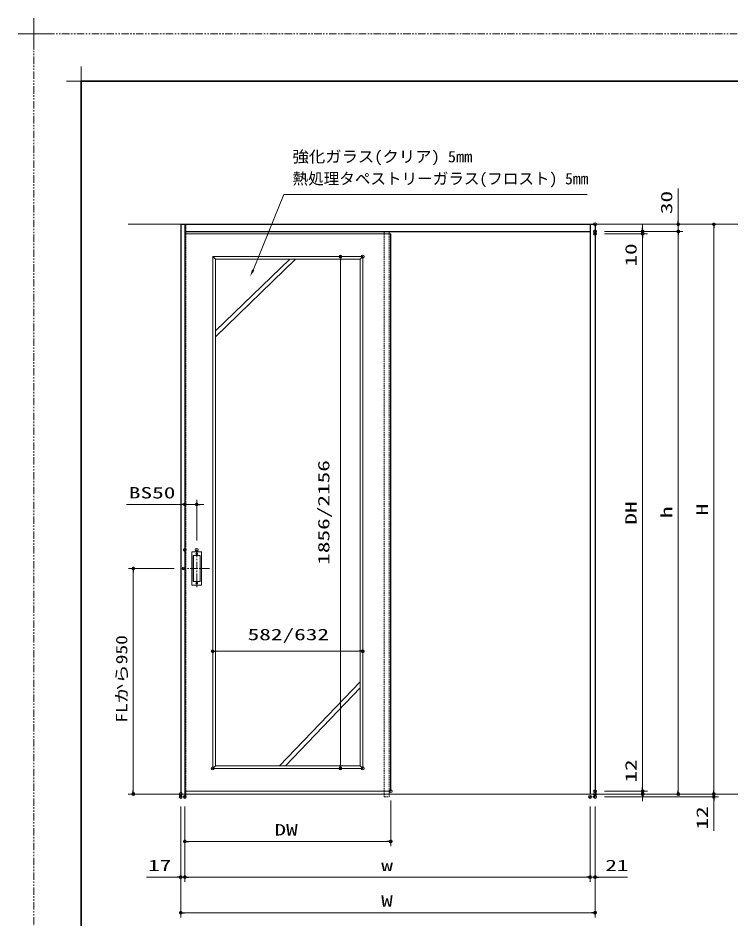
# Model space of a CAD drawing. Units: millimetres, scale not verified. Extents: x -1306 to 1306, y -607 to 607.
# Drawn here: x -1306 to -706, y -152 to 607 of the extents above; entities that cross this region are included whole.
import ezdxf
from ezdxf.enums import TextEntityAlignment as Align

# ---------------------------------------------------------------- set-up
doc = ezdxf.new("R2010")
doc.units = ezdxf.units.MM
doc.header["$LTSCALE"] = 5
doc.header["$PDMODE"] = 32
doc.header["$PDSIZE"] = 2.5
for name, pattern in [('USER1', [2.5, 1.25, -0.25, 0.25, -0.25, 0.25, -0.25]), ('USER2', [0.375, 0.25, -0.125]), ('USER3', [2, 1.25, -0.25, 0.25, -0.25])]:
    doc.linetypes.add(name, pattern=pattern)
for name, color, linetype, lineweight in [('0-1_線(黄)', 2, 'Continuous', 15), ('0-3_陰線', 4, 'USER1', 9), ('0-B_点線(水)', 6, 'USER2', 9), ('0-C_中心線', 3, 'USER3', 9), ('0-D_線(白)', 7, 'Continuous', 30), ('1-0_線(水)', 4, 'Continuous', 9), ('1-1_寸法線', 3, 'Continuous', 13), ('1-4_DEFPOINTS', 7, 'Continuous', 5), ('1-5_0', 3, 'Continuous', 25), ('1-7_図面枠', 7, 'Continuous', 35), ('1-8_一般', 7, 'Continuous', 5)]:
    doc.layers.add(name, color=color, linetype=linetype, lineweight=lineweight)
doc.styles.add('ＭＳ ゴシック', font='')
doc.styles.get('ＭＳ ゴシック').set_extended_font_data('MS Gothic')

# ---------------------------------------------------------------- blocks, each defined once
blk = doc.blocks.new('_DOT')
at = {"layer": '1-5_0'}
blk.add_line((-2.5, 0), (-5, 0), dxfattribs=at)
for points in [[(0, 0), (-2.5, 0), (-2.48, 0.313)], [(0, 0), (-2.48, -0.313), (-2.5, 0)], [(0, 0), (-2.48, 0.313), (-2.421, 0.622)], [(0, 0), (-2.421, -0.622), (-2.48, -0.313)], [(0, 0), (-2.421, 0.622), (-2.324, 0.92)], [(0, 0), (-2.324, -0.92), (-2.421, -0.622)], [(0, 0), (-2.324, 0.92), (-2.191, 1.204)], [(0, 0), (-2.191, -1.204), (-2.324, -0.92)], [(0, 0), (-2.191, 1.204), (-2.023, 1.469)], [(0, 0), (-2.023, -1.469), (-2.191, -1.204)], [(0, 0), (-2.023, 1.469), (-1.822, 1.711)], [(0, 0), (-1.822, -1.711), (-2.023, -1.469)], [(0, 0), (-1.822, 1.711), (-1.594, 1.926)], [(0, 0), (-1.594, -1.926), (-1.822, -1.711)], [(0, 0), (-1.594, 1.926), (-1.34, 2.111)], [(0, 0), (-1.34, -2.111), (-1.594, -1.926)], [(0, 0), (-1.34, 2.111), (-1.064, 2.262)], [(0, 0), (-1.064, -2.262), (-1.34, -2.111)], [(0, 0), (-1.064, 2.262), (-0.773, 2.378)], [(0, 0), (-0.773, -2.378), (-1.064, -2.262)], [(0, 0), (-0.773, 2.378), (-0.468, 2.456)], [(0, 0), (-0.468, -2.456), (-0.773, -2.378)], [(0, 0), (-0.468, 2.456), (-0.157, 2.495)], [(0, 0), (-0.157, -2.495), (-0.468, -2.456)], [(0, 0), (-0.157, 2.495), (0.157, 2.495)], [(0, 0), (0.157, -2.495), (-0.157, -2.495)], [(0, 0), (0.157, 2.495), (0.468, 2.456)], [(0, 0), (0.468, 2.456), (0.773, 2.378)], [(0, 0), (0.773, 2.378), (1.064, 2.262)], [(0, 0), (1.064, 2.262), (1.34, 2.111)], [(0, 0), (1.34, 2.111), (1.594, 1.926)], [(0, 0), (1.594, 1.926), (1.822, 1.711)], [(0, 0), (1.822, 1.711), (2.023, 1.469)], [(0, 0), (2.023, 1.469), (2.191, 1.204)], [(0, 0), (2.191, 1.204), (2.324, 0.92)], [(0, 0), (2.324, 0.92), (2.421, 0.622)], [(0, 0), (2.421, 0.622), (2.48, 0.313)], [(0, 0), (2.48, 0.313), (2.5, 0)], [(0, 0), (0.468, -2.456), (0.157, -2.495)], [(0, 0), (0.773, -2.378), (0.468, -2.456)], [(0, 0), (1.064, -2.262), (0.773, -2.378)], [(0, 0), (1.34, -2.111), (1.064, -2.262)], [(0, 0), (1.594, -1.926), (1.34, -2.111)], [(0, 0), (1.822, -1.711), (1.594, -1.926)], [(0, 0), (2.023, -1.469), (1.822, -1.711)], [(0, 0), (2.191, -1.204), (2.023, -1.469)], [(0, 0), (2.324, -0.92), (2.191, -1.204)], [(0, 0), (2.421, -0.622), (2.324, -0.92)], [(0, 0), (2.48, -0.313), (2.421, -0.622)], [(0, 0), (2.5, 0), (2.48, -0.313)]]:
    blk.add_solid(points, dxfattribs=at)
blk = doc.blocks.new('グループ-13-1')
at = {"layer": '1-8_一般'}
for p, q in [((62041.6, -14029.5), (62041.6, -13365.5)), ((61709.6, -13697.5), (62373.6, -13697.5))]:
    blk.add_line(p, q, dxfattribs=at)

msp = doc.modelspace()

# ---------------------------------------------------------------- linework, layer by layer
at = {"layer": '0-1_線(黄)'}
for p, q in [((-1213.578, 433.448), (-298.827, 433.448)), ((-1213.578, -46.552), (-298.827, -46.552))]:
    msp.add_line(p, q, dxfattribs=at)
at = {"layer": '0-3_陰線'}
for p in [(387.036, 594), (-1292.964, -594)]:
    msp.add_line(p, (-1292.964, 594), dxfattribs=at)
at = {"layer": '0-B_点線(水)', "color": 4}
for p, q in [((-1164.94, -46.552), (-1164.94, 433.448)), ((-997.74, -46.552), (-997.74, 427.448)), ((-993.54, -46.552), (-993.54, 427.448)), ((-1165.74, -46.552), (-1165.74, -48.952)), ((-1164.94, -46.552), (-1164.94, -48.952)), ((-993.54, -46.552), (-993.54, -48.952)), ((-824.34, -48.952), (-824.34, -46.552)), ((-824.34, -48.952), (-820.14, -48.952)), ((-820.14, -46.552), (-820.14, -48.952))]:
    msp.add_line(p, q, dxfattribs=at)
for points in [[(-1169.14, -46.552), (-1169.14, -48.952), (-1164.94, -48.952)], [(-997.74, -46.552), (-997.74, -48.952), (-993.54, -48.952)]]:
    msp.add_lwpolyline(points, dxfattribs=at)
at = {"layer": '0-C_中心線'}
for p, q in [((-1155.74, 159.159), (-1155.74, 127.737)), ((-1144.878, 143.448), (-1166.602, 143.448))]:
    msp.add_line(p, q, dxfattribs=at)
at = {"layer": '0-D_線(白)'}
for p, q in [((-1169.14, 433.448), (-1169.14, -46.552)), ((-1169.14, 433.448), (-820.14, 433.448)), ((-1165.74, 433.448), (-1165.74, -46.552)), ((-824.34, 433.448), (-824.34, -46.552)), ((-820.14, 433.448), (-820.14, -46.552)), ((-1165.74, 427.448), (-824.34, 427.448)), ((-992.34, -44.152), (-992.34, 425.448))]:
    msp.add_line(p, q, dxfattribs=at)
at = {"layer": '1-0_線(水)'}
for p, q in [((-992.34, 425.448), (-1165.74, 425.448)), ((-1077.404, 404.048), (-1140.04, 343.612)), ((-1072.404, 404.048), (-1140.04, 338.612)), ((-1018.04, 48.055), (-1086.029, -22.752)), ((-1018.04, 43.01), (-1081.029, -22.752)), ((-1165.74, -44.152), (-992.34, -44.152))]:
    msp.add_line(p, q, dxfattribs=at)
at = {"layer": '1-1_寸法線'}
for p, q in [((-750.14, 436.448), (-750.14, 463.638)), ((-812.14, 433.448), (-746.14, 433.448)), ((-812.14, 433.448), (-716.14, 433.448)), ((-780.14, 430.448), (-780.14, 433.448)), ((-750.14, 427.448), (-750.14, 433.448)), ((-812.14, 427.448), (-746.14, 427.448)), ((-812.14, 427.448), (-746.14, 427.448)), ((-812.14, 427.448), (-776.14, 427.448)), ((-812.14, 425.448), (-776.14, 425.448)), ((-812.14, 425.448), (-776.14, 425.448)), ((-780.14, 427.448), (-780.14, 425.448)), ((-720.14, 430.448), (-720.14, -43.552)), ((-780.14, 422.448), (-780.14, -41.152)), ((-780.14, 422.448), (-780.14, 396.686)), ((-750.14, 424.448), (-750.14, 421.448)), ((-750.14, 424.448), (-750.14, -43.552)), ((-1140.04, 404.048), (-1142.24, 406.248)), ((-1023.84, 406.248), (-1038.657, 406.248)), ((-1034.657, 403.248), (-1034.657, -21.952)), ((-1018.04, 404.048), (-1015.84, 406.248)), ((-1168.74, 197.448), (-1214.978, 197.448)), ((-1165.74, 167.159), (-1165.74, 201.448)), ((-1155.74, 197.448), (-1165.74, 197.448)), ((-1155.74, 167.159), (-1155.74, 201.448)), ((-1152.74, 197.448), (-1149.74, 197.448)), ((-1159.84, 129.848), (-1159.84, 157.048)), ((-1159.44, 157.448), (-1152.04, 157.448)), ((-1158.64, 132.848), (-1158.64, 154.048)), ((-1158.54, 132.948), (-1158.54, 153.948)), ((-1158.24, 154.448), (-1153.24, 154.448)), ((-1158.14, 154.348), (-1153.34, 154.348)), ((-1152.94, 153.948), (-1152.94, 132.948)), ((-1152.84, 154.048), (-1152.84, 132.848)), ((-1151.64, 157.048), (-1151.64, 129.848)), ((-1174.602, 143.448), (-1213.14, 143.448)), ((-1209.14, 140.448), (-1209.14, -43.552)), ((-1152.04, 129.448), (-1159.44, 129.448)), ((-1153.24, 132.448), (-1158.24, 132.448)), ((-1153.34, 132.548), (-1158.14, 132.548)), ((-1142.24, -16.952), (-1142.24, 77.712)), ((-1015.84, -16.952), (-1015.84, 77.712)), ((-1139.24, 73.712), (-1018.84, 73.712)), ((-1018.04, -22.752), (-1015.84, -24.952)), ((-780.14, -41.152), (-780.14, -15.39)), ((-1023.84, -24.952), (-1038.657, -24.952)), ((-812.14, -44.152), (-776.14, -44.152)), ((-812.14, -44.152), (-776.14, -44.152)), ((-780.14, -46.552), (-780.14, -44.152)), ((-720.14, -43.552), (-720.14, -40.552)), ((-1177.14, -46.552), (-1213.14, -46.552)), ((-992.34, -52.152), (-992.34, -90.552)), ((-812.14, -46.552), (-746.14, -46.552)), ((-812.14, -46.552), (-716.14, -46.552)), ((-812.14, -46.552), (-716.14, -46.552)), ((-812.14, -46.552), (-776.14, -46.552)), ((-812.14, -48.952), (-716.14, -48.952)), ((-780.14, -49.552), (-780.14, -52.552)), ((-720.14, -46.552), (-720.14, -48.952)), ((-720.14, -51.952), (-720.14, -77.714)), ((-1169.14, -56.952), (-1169.14, -150.552)), ((-1169.14, -56.952), (-1169.14, -120.552)), ((-1165.74, -56.952), (-1165.74, -90.552)), ((-1165.74, -56.952), (-1165.74, -120.552)), ((-1165.74, -56.952), (-1165.74, -120.552)), ((-824.34, -56.952), (-824.34, -120.552)), ((-824.34, -56.952), (-824.34, -120.552)), ((-820.14, -56.952), (-820.14, -150.552)), ((-820.14, -56.952), (-820.14, -120.552)), ((-1162.74, -86.552), (-995.34, -86.552)), ((-1172.14, -116.552), (-1197.902, -116.552)), ((-1165.74, -116.552), (-1169.14, -116.552)), ((-1162.74, -116.552), (-827.34, -116.552)), ((-1162.74, -116.552), (-1159.74, -116.552)), ((-827.34, -116.552), (-830.34, -116.552)), ((-824.34, -116.552), (-820.14, -116.552)), ((-817.14, -116.552), (-792.807, -116.552)), ((-1166.14, -146.552), (-823.14, -146.552))]:
    msp.add_line(p, q, dxfattribs=at)
for points in [[(-826.875, 458.565), (-1082.438, 458.565), (-1108.172, 394.838)], [(-1140.04, -22.752), (-1142.24, -24.952), (-1142.19, -24.952)]]:
    msp.add_lwpolyline(points, dxfattribs=at)
for points in [[(-1142.24, 406.248), (-1142.24, -24.952), (-1015.84, -24.952), (-1015.84, 406.248)], [(-1140.04, 404.048), (-1018.04, 404.048), (-1018.04, -22.752), (-1140.04, -22.752)]]:
    msp.add_lwpolyline(points, close=True, dxfattribs=at)
for centre in [(-1155.74, 155.848), (-1155.74, 131.048)]:
    msp.add_circle(centre, 0.8, dxfattribs=at)
for centre, start, end in [((-1159.44, 157.048), 90, 180), ((-1158.24, 154.048), 90, 180), ((-1158.14, 153.948), 90, 180), ((-1153.34, 153.948), 0, 90), ((-1153.24, 154.048), 0, 90), ((-1152.04, 157.048), 0, 90), ((-1159.44, 129.848), 180, 270), ((-1158.24, 132.848), 180, 270), ((-1158.14, 132.948), 180, 270), ((-1153.34, 132.948), 270, 0), ((-1153.24, 132.848), 270, 0), ((-1152.04, 129.848), 270, 0)]:
    msp.add_arc(centre, 0.4, start, end, dxfattribs=at)
msp.add_solid([(-1110.846, 389.467), (-1109.105, 395.303), (-1107.239, 394.374)], dxfattribs=at)
at = {"layer": '1-4_DEFPOINTS'}
for p, q in [((-1252.964, 541.55), (-1252.964, 566.45)), ((-1265.414, 554), (-1240.514, 554))]:
    msp.add_line(p, q, dxfattribs=at)
for p in [(-820.14, 433.448), (-820.14, 427.448), (-820.14, 425.448), (-780.14, 427.448), (-750.14, 427.448), (-1015.84, 406.248), (-1165.74, 197.448), (-1165.74, 159.159), (-1155.74, 159.159), (-1166.602, 143.448), (-1015.84, 73.712), (-1142.24, -24.952), (-1034.657, -24.952), (-1015.84, -24.952), (-1015.84, -24.952), (-1209.14, -46.552), (-1169.14, -46.552), (-992.34, -44.152), (-820.14, -44.152), (-820.14, -46.552), (-780.14, -44.152), (-780.14, -46.552), (-750.14, -46.552), (-720.14, -46.552), (-1169.14, -48.952), (-1165.74, -48.952), (-824.34, -48.952), (-820.14, -48.952), (-820.14, -48.952), (-720.14, -48.952), (-992.34, -86.552), (-1169.14, -116.552), (-824.34, -116.552), (-820.14, -116.552), (-820.14, -146.552)]:
    msp.add_point(p, dxfattribs=at)
at = {"layer": '1-7_図面枠'}
msp.add_lwpolyline([(-1252.964, -554), (347.036, -554), (347.036, 554), (-1252.964, 554)], close=True, dxfattribs=at)

# ---------------------------------------------------------------- block references
at = {"layer": '0-3_陰線', "xscale": 0.04, "yscale": 0.04}
msp.add_blockref('グループ-13-1', (-3774.629, 1141.9), dxfattribs=at)
at = {"layer": '1-1_寸法線', "xscale": 0.6, "yscale": 0.6}
for p, rotation in [((-750.14, 433.448), 270), ((-720.14, 433.448), 90), ((-780.14, 427.448), 270), ((-780.14, 425.448), 90), ((-780.14, 425.448), 90), ((-750.14, 427.448), 90), ((-750.14, 427.448), 90), ((-1034.657, 406.248), 90), ((-1155.74, 197.448), 180), ((-1209.14, 143.448), 90), ((-1142.24, 73.712), 180), ((-1034.657, -24.952), 270), ((-1209.14, -46.552), 270), ((-780.14, -44.152), 270), ((-780.14, -44.152), 270), ((-780.14, -46.552), 90), ((-750.14, -46.552), 270), ((-720.14, -46.552), 270), ((-720.14, -46.552), 270), ((-720.14, -48.952), 90), ((-1165.74, -86.552), 180), ((-1165.74, -116.552), 180), ((-1165.74, -116.552), 180), ((-820.14, -116.552), 180), ((-1169.14, -146.552), 180)]:
    msp.add_blockref('_DOT', p, dxfattribs=dict(at, rotation=rotation))
for p in [(-1165.74, 197.448), (-1015.84, 73.712), (-992.34, -86.552), (-1169.14, -116.552), (-824.34, -116.552), (-824.34, -116.552), (-820.14, -146.552)]:
    msp.add_blockref('_DOT', p, dxfattribs=at)

# ---------------------------------------------------------------- texts
at = {"layer": '1-1_寸法線', "style": 'ＭＳ ゴシック'}
for s, height, width, p in [('強化ガラス(クリア) 5mm', 9.621, 1.05, (-1075.038, 482.815)), ('BS50', 9.604, 1.5, (-1212.883, 199.597)), ('582/632', 9.604, 1.5, (-1112.85, 80.147)), ('DW', 9.604, 1.5, (-1090.231, -84.403)), ('17', 9.604, 1.5, (-1196.759, -114.403)), ('w', 9.604, 1.5, (-1000.278, -114.403)), ('21', 9.604, 1.5, (-811.569, -114.403)), ('W', 9.604, 1.5, (-1000.354, -144.403))]:
    msp.add_text(s, height=height, dxfattribs=dict(at, width=width)).set_placement(p, align=Align.BOTTOM_LEFT)
msp.add_text('熱処理タペストリーガラス(フロスト) 5mm', height=9.621, dxfattribs=at).set_placement((-1075.038, 464.243), align=Align.BOTTOM_LEFT)
for s, height, width, p in [('30', 9.604, 1.5, (-752.29, 442.019)), ('10', 9.604, 1.5, (-782.29, 397.829)), ('1856/2156', 9.604, 1.5, (-1041.093, 146.6)), ('DH', 9.604, 1.5, (-782.29, 180.41)), ('h', 9.604, 1.5, (-752.29, 185.924)), ('H', 9.604, 1.5, (-722.29, 188.21)), ('FLから950', 9.621, 1.25, (-1211.29, 13.591)), ('12', 9.604, 1.5, (-782.29, -37.009)), ('12', 9.604, 1.5, (-722.29, -76.571))]:
    msp.add_text(s, height=height, rotation=90, dxfattribs=dict(at, width=width)).set_placement(p, align=Align.BOTTOM_LEFT)

doc.saveas('drawing.dxf')
